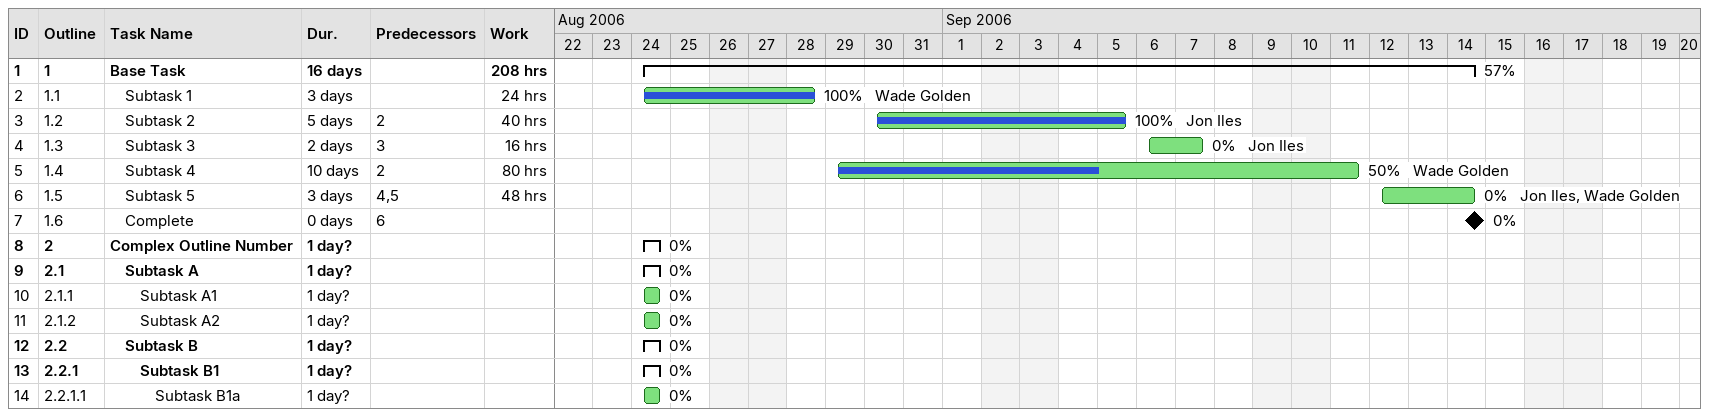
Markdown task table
| ID | WBS | Task | Duration | Start | Finish | Predecessors | Resources | % complete | Work (h) |
|---|---|---|---|---|---|---|---|---|---|
| 1 | 1 | **Base Task** | 16d | 2006-08-24 | 2006-09-14 |  |  | 57 | 208 |
| 2 | 1.1 | Subtask 1 | 3d | 2006-08-24 | 2006-08-28 |  | Wade Golden | 100 | 24 |
| 3 | 1.2 | Subtask 2 | 5d | 2006-08-30 | 2006-09-05 | 2 | Jon Iles | 100 | 40 |
| 4 | 1.3 | Subtask 3 | 2d | 2006-09-06 | 2006-09-07 | 3 | Jon Iles | 0 | 16 |
| 5 | 1.4 | Subtask 4 | 10d | 2006-08-29 | 2006-09-11 | 2 | Wade Golden | 50 | 80 |
| 6 | 1.5 | Subtask 5 | 3d | 2006-09-12 | 2006-09-14 | 4, 5 | Jon Iles, Wade Golden | 0 | 48 |
| 7 | 1.6 | Complete | 0d | 2006-09-14 | 2006-09-14 | 6 |  | 0 |  |
| 8 | 2 | **Complex Outline Number** | 1d? | 2006-08-24 | 2006-08-24 |  |  | 0 |  |
| 9 | 2.1 | **Subtask A** | 1d? | 2006-08-24 | 2006-08-24 |  |  | 0 |  |
| 10 | 2.1.1 | Subtask A1 | 1d? | 2006-08-24 | 2006-08-24 |  |  | 0 |  |
| 11 | 2.1.2 | Subtask A2 | 1d? | 2006-08-24 | 2006-08-24 |  |  | 0 |  |
| 12 | 2.2 | **Subtask B** | 1d? | 2006-08-24 | 2006-08-24 |  |  | 0 |  |
| 13 | 2.2.1 | **Subtask B1** | 1d? | 2006-08-24 | 2006-08-24 |  |  | 0 |  |
| 14 | 2.2.1.1 | Subtask B1a | 1d? | 2006-08-24 | 2006-08-24 |  |  | 0 |  |
